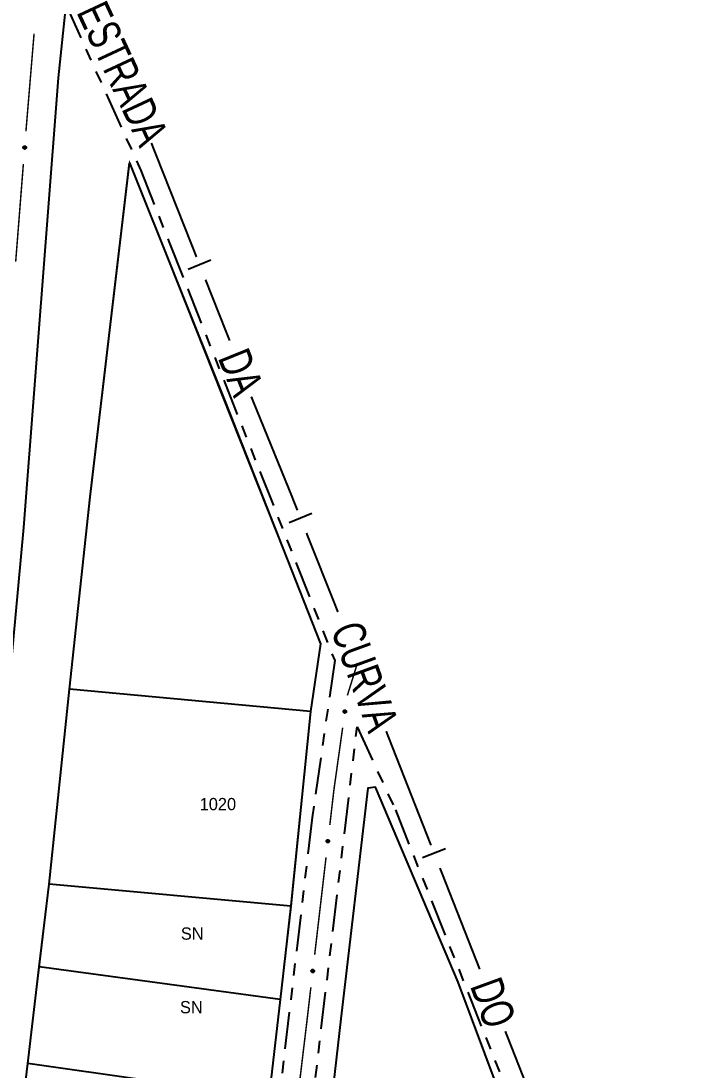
# Model space of a CAD drawing. Extents: x 205274 to 206027, y 4874968 to 4875995.
# Drawn here: x 205812.9 to 205896.8, y 4875800 to 4875928.6 of the extents above; entities that cross this region are included whole.
import ezdxf
from ezdxf.enums import TextEntityAlignment as Align

# ---------------------------------------------------------------- set-up
doc = ezdxf.new("R2010")
doc.units = 0
doc.header["$LTSCALE"] = 1.5
doc.header["$MEASUREMENT"] = 0
doc.linetypes.add('TRACO_25', pattern=[8, 3, -1, 1, -1, 1, -1])
for name, color, linetype in [('CD_MALHA_LOTES', 7, 'CONTINUOUS'), ('LM-LIM-SETORES-BAIRROS', 250, 'CONTINUOUS'), ('RU-QUADRA', 210, 'CONTINUOUS'), ('SV-EIXO-RUA-N-PAV', 6, 'CONTINUOUS'), ('SV-EIXO-RUA-PAV', 20, 'CONTINUOUS'), ('SV-RUA-NAO-PAV', 7, 'CONTINUOUS'), ('SV-RUA-PAVIM', 7, 'CONTINUOUS'), ('SV-TXT-RUA-N-PAV', 7, 'CONTINUOUS'), ('Th_NmrPort', 1, 'CONTINUOUS')]:
    doc.layers.add(name, color=color, linetype=linetype)
doc.styles.add('ARIAL', font='ARIAL.SHX')

msp = doc.modelspace()

# ---------------------------------------------------------------- linework, layer by layer
at = {"layer": 'CD_MALHA_LOTES', "linetype": 'Continuous', "flags": 128}
for points in [[(205821.349789, 4875870.335856), (205826.16969, 4875911.201137)], [(205826.16969, 4875911.201137), (205837.812088, 4875882.078649), (205849.556791, 4875852.338477)], [(205818.786484, 4875846.79552), (205821.349789, 4875870.335856)], [(205849.556791, 4875852.338477), (205848.311659, 4875844.055685)], [(205816.3195, 4875822.921877), (205818.786484, 4875846.79552)], [(205848.311659, 4875844.055685), (205818.786484, 4875846.79552)], [(205848.311659, 4875844.055685), (205845.889767, 4875820.230708)], [(205877.828883, 4875780.381328), (205866.406548, 4875810.929888), (205856.29393, 4875834.787411), (205855.341267, 4875834.662943), (205852.029254, 4875806.449811), (205849.286731, 4875782.427554)], [(205815.10646, 4875812.7959), (205816.3195, 4875822.921877)], [(205845.889767, 4875820.230708), (205816.3195, 4875822.921877)], [(205845.889767, 4875820.230708), (205844.590174, 4875808.778317)], [(205813.687026, 4875800.947023), (205815.10646, 4875812.7959)], [(205844.590174, 4875808.778317), (205815.10646, 4875812.7959)], [(205844.590174, 4875808.778317), (205843.227489, 4875796.769949)], [(205810.591867, 4875775.10985), (205813.687026, 4875800.947023)], [(205843.227489, 4875796.769949), (205813.687026, 4875800.947023)]]:
    msp.add_lwpolyline(points, dxfattribs=at)
at = {"layer": 'LM-LIM-SETORES-BAIRROS', "const_width": 0.25}
for points in [[(205828.824885, 4875913.623108), (205834.353752, 4875899.679234)], [(205835.459526, 4875896.890459), (205838.408255, 4875889.453726)], [(205838.408255, 4875889.453726), (205838.412139, 4875889.443932)], [(205841.065215, 4875882.570052), (205845.598381, 4875871.459228)], [(205845.598381, 4875871.459228), (205845.910204, 4875870.694947)], [(205845.910204, 4875870.694947), (205846.715095, 4875868.674838)], [(205847.825516, 4875865.887911), (205851.526921, 4875856.598153)], [(205851.526921, 4875856.598153), (205851.677522, 4875856.220178)], [(205857.586647, 4875841.628256), (205863.077691, 4875827.669444)], [(205864.1759, 4875824.877682), (205868.934805, 4875812.780045)], [(205868.934805, 4875812.780045), (205869.043114, 4875812.504711)], [(205872.178568, 4875804.907264), (205877.66927, 4875790.948317)]]:
    msp.add_lwpolyline(points, dxfattribs=at)
at = {"layer": 'LM-LIM-SETORES-BAIRROS'}
for points in [[(205833.327956, 4875898.196756), (205836.116731, 4875899.302529)], [(205845.691772, 4875867.190651), (205848.478699, 4875868.301073)], [(205862.047879, 4875826.189752), (205864.839642, 4875827.287961)]]:
    msp.add_lwpolyline(points, dxfattribs=at)
at = {"layer": 'RU-QUADRA', "linetype": 'Continuous', "const_width": 0.18, "flags": 128}
msp.add_lwpolyline([(205843.227489, 4875796.769949), (205844.590174, 4875808.778317), (205845.889767, 4875820.230708), (205848.311659, 4875844.055685), (205849.556791, 4875852.338477), (205826.16969, 4875911.201137), (205821.349789, 4875870.335856), (205818.786484, 4875846.79552), (205816.3195, 4875822.921877), (205815.10646, 4875812.7959), (205813.687026, 4875800.947023), (205810.591867, 4875775.10985)], dxfattribs=at)
msp.add_lwpolyline([(205836.813827, 4875679.752496), (205868.646439, 4875687.642195), (205868.936524, 4875689.859522), (205876.055476, 4875692.855502), (205881.433067, 4875695.647884), (205885.579768, 4875698.982283), (205889.018793, 4875703.946865), (205891.716138, 4875709.828291), (205893.350084, 4875716.050652), (205894.10469, 4875722.613213), (205893.539502, 4875729.405497), (205891.048174, 4875742.81111), (205877.828883, 4875780.381328), (205866.406548, 4875810.929888), (205856.29393, 4875834.787411), (205855.341267, 4875834.662943), (205852.029254, 4875806.449811), (205849.286731, 4875782.427554), (205845.243637, 4875747.01336), (205843.891172, 4875735.166866), (205842.456606, 4875722.979385), (205840.83007, 4875710.824736)], close=True, dxfattribs=at)
at = {"layer": 'SV-EIXO-RUA-N-PAV', "const_width": 0.18}
for points in [[(205852.833613, 4875846.012596), (205854.025756, 4875849.830815)], [(205854.025756, 4875849.830815), (205854.077698, 4875849.997178)], [(205851.18833, 4875834.480391), (205852.255356, 4875842.056275)], [(205850.683924, 4875830.160397), (205851.147816, 4875834.133406)], [(205851.147816, 4875834.133406), (205851.18833, 4875834.480391)], [(205848.828357, 4875814.268359), (205850.220032, 4875826.187387)], [(205847.867255, 4875806.036986), (205848.364465, 4875810.295349)], [(205846.946052, 4875798.37949), (205847.782129, 4875805.32938)], [(205847.782129, 4875805.32938), (205847.867255, 4875806.036986)]]:
    msp.add_lwpolyline(points, dxfattribs=at)
at = {"layer": 'SV-EIXO-RUA-N-PAV'}
for points in [[(205852.40525, 4875843.909805), (205852.375277, 4875843.948453), (205852.35742, 4875843.987798), (205852.351971, 4875844.0249), (205852.355705, 4875844.058942), (205852.363448, 4875844.093338), (205852.378906, 4875844.126295), (205852.404164, 4875844.159072), (205852.442722, 4875844.189411), (205852.48423, 4875844.205055), (205852.520319, 4875844.212343), (205852.55604, 4875844.210493), (205852.589328, 4875844.202411), (205852.62303, 4875844.185223), (205852.655997, 4875844.159302), (205852.685566, 4875844.119792), (205852.702808, 4875844.081099), (205852.707136, 4875844.045073), (205852.705049, 4875844.009173), (205852.696723, 4875843.974152), (205852.681363, 4875843.941889), (205852.655205, 4875843.908744), (205852.615822, 4875843.880076), (205852.577426, 4875843.862439), (205852.541471, 4875843.857606), (205852.506174, 4875843.860457), (205852.47158, 4875843.867803), (205852.437805, 4875843.881962), (205852.40525, 4875843.909805)], [(205850.325977, 4875828.043947), (205850.295098, 4875828.081874), (205850.276313, 4875828.120785), (205850.269988, 4875828.157748), (205850.272914, 4875828.191869), (205850.27984, 4875828.226439), (205850.294513, 4875828.259752), (205850.318987, 4875828.293119), (205850.356816, 4875828.324363), (205850.397941, 4875828.340986), (205850.433848, 4875828.349126), (205850.469603, 4875828.348123), (205850.503073, 4875828.340832), (205850.537173, 4875828.324447), (205850.570745, 4875828.299314), (205850.601241, 4875828.260515), (205850.619395, 4875828.222242), (205850.624575, 4875828.186329), (205850.623338, 4875828.15039), (205850.615845, 4875828.115181), (205850.601253, 4875828.082563), (205850.575887, 4875828.048807), (205850.537194, 4875828.019215), (205850.499228, 4875828.000673), (205850.463397, 4875827.99499), (205850.428042, 4875827.997004), (205850.393284, 4875828.003529), (205850.359183, 4875828.016884), (205850.325977, 4875828.043947)], [(205848.47041, 4875812.151909), (205848.43953, 4875812.189836), (205848.420746, 4875812.228748), (205848.41442, 4875812.265711), (205848.417347, 4875812.299831), (205848.424273, 4875812.334401), (205848.438945, 4875812.367715), (205848.46342, 4875812.401081), (205848.501249, 4875812.432325), (205848.542374, 4875812.448948), (205848.57828, 4875812.457089), (205848.614035, 4875812.456085), (205848.647506, 4875812.448794), (205848.681605, 4875812.432409), (205848.715177, 4875812.407276), (205848.745673, 4875812.368478), (205848.763827, 4875812.330204), (205848.769007, 4875812.294291), (205848.767771, 4875812.258352), (205848.760277, 4875812.223143), (205848.745686, 4875812.190525), (205848.72032, 4875812.156769), (205848.681627, 4875812.127177), (205848.64366, 4875812.108635), (205848.607829, 4875812.102952), (205848.572474, 4875812.104966), (205848.537717, 4875812.111491), (205848.503615, 4875812.124846), (205848.47041, 4875812.151909)]]:
    msp.add_lwpolyline(points, close=True, dxfattribs=at)
for points in [[(205852.35742, 4875843.987798), (205852.363448, 4875844.093338)], [(205852.365001, 4875843.970838), (205852.370919, 4875844.100913)], [(205852.375277, 4875843.948453), (205852.378906, 4875844.126295)], [(205852.389779, 4875843.93152), (205852.390921, 4875844.135302)], [(205852.40525, 4875843.909805), (205852.404164, 4875844.159072)], [(205852.423425, 4875843.896465), (205852.424814, 4875844.17049)], [(205852.437805, 4875843.881962), (205852.442722, 4875844.189411)], [(205852.455492, 4875843.879547), (205852.4624, 4875844.192756)], [(205852.47158, 4875843.867803), (205852.48423, 4875844.205055)], [(205852.48832, 4875843.868033), (205852.499815, 4875844.204022)], [(205852.506174, 4875843.860457), (205852.520319, 4875844.212343)], [(205852.524612, 4875843.861544), (205852.540522, 4875844.209312)], [(205852.541471, 4875843.857606), (205852.55604, 4875844.210493)], [(205852.560694, 4875843.863352), (205852.57276, 4875844.203394)], [(205852.577426, 4875843.862439), (205852.589328, 4875844.202411)], [(205852.597919, 4875843.873267), (205852.606559, 4875844.188988)], [(205852.615822, 4875843.880076), (205852.62303, 4875844.185223)], [(205852.634534, 4875843.898425), (205852.639596, 4875844.169176)], [(205852.655205, 4875843.908744), (205852.655997, 4875844.159302)], [(205852.666696, 4875843.931101), (205852.670159, 4875844.1318)], [(205852.681363, 4875843.941889), (205852.685566, 4875844.119792)], [(205852.689019, 4875843.962407), (205852.693777, 4875844.094024)], [(205852.696723, 4875843.974152), (205852.702808, 4875844.081099)], [(205850.276313, 4875828.120785), (205850.27984, 4875828.226439)], [(205850.284294, 4875828.10401), (205850.28713, 4875828.234189)], [(205850.295098, 4875828.081874), (205850.294513, 4875828.259752)], [(205850.309996, 4875828.06529), (205850.306311, 4875828.269041)], [(205850.325977, 4875828.043947), (205850.318987, 4875828.293119)], [(205850.344464, 4875828.031042), (205850.339362, 4875828.305022)], [(205850.359183, 4875828.016884), (205850.356816, 4875828.324363)], [(205850.376922, 4875828.014888), (205850.376409, 4875828.328173)], [(205850.393284, 4875828.003529), (205850.397941, 4875828.340986)], [(205850.410014, 4875828.004155), (205850.413547, 4875828.340322)], [(205850.428042, 4875827.997004), (205850.433848, 4875828.349126)], [(205850.446449, 4875827.998527), (205850.454117, 4875828.346575)], [(205850.463397, 4875827.99499), (205850.469603, 4875828.348123)], [(205850.482479, 4875828.001189), (205850.486486, 4875828.341422)], [(205850.499228, 4875828.000673), (205850.503073, 4875828.340832)], [(205850.519458, 4875828.011983), (205850.520617, 4875828.32782)], [(205850.537194, 4875828.019215), (205850.537173, 4875828.324447)], [(205850.555467, 4875828.038002), (205850.554114, 4875828.308797)], [(205850.575887, 4875828.048807), (205850.570745, 4875828.299314)], [(205850.586846, 4875828.071431), (205850.585554, 4875828.272155)], [(205850.601253, 4875828.082563), (205850.601241, 4875828.260515)], [(205850.608421, 4875828.103257), (205850.61006, 4875828.234949)], [(205850.615845, 4875828.115181), (205850.619395, 4875828.222242)], [(205848.420746, 4875812.228748), (205848.424273, 4875812.334401)], [(205848.428726, 4875812.211972), (205848.431562, 4875812.342151)], [(205848.43953, 4875812.189836), (205848.438945, 4875812.367715)], [(205848.454429, 4875812.173252), (205848.450743, 4875812.377004)], [(205848.47041, 4875812.151909), (205848.46342, 4875812.401081)], [(205848.488896, 4875812.139004), (205848.483794, 4875812.412984)], [(205848.503615, 4875812.124846), (205848.501249, 4875812.432325)], [(205848.521355, 4875812.12285), (205848.520842, 4875812.436135)], [(205848.537717, 4875812.111491), (205848.542374, 4875812.448948)], [(205848.554447, 4875812.112117), (205848.557979, 4875812.448284)], [(205848.572474, 4875812.104966), (205848.57828, 4875812.457089)], [(205848.590882, 4875812.106489), (205848.598549, 4875812.454537)], [(205848.607829, 4875812.102952), (205848.614035, 4875812.456085)], [(205848.626911, 4875812.109151), (205848.630919, 4875812.449384)], [(205848.64366, 4875812.108635), (205848.647506, 4875812.448794)], [(205848.66389, 4875812.119945), (205848.665049, 4875812.435782)], [(205848.681627, 4875812.127177), (205848.681605, 4875812.432409)], [(205848.699899, 4875812.145964), (205848.698546, 4875812.416759)], [(205848.72032, 4875812.156769), (205848.715177, 4875812.407276)], [(205848.731278, 4875812.179393), (205848.729987, 4875812.380117)], [(205848.745686, 4875812.190525), (205848.745673, 4875812.368478)], [(205848.752854, 4875812.211219), (205848.754492, 4875812.342911)], [(205848.760277, 4875812.223143), (205848.763827, 4875812.330204)]]:
    msp.add_lwpolyline(points, dxfattribs=at)
at = {"layer": 'SV-EIXO-RUA-PAV', "const_width": 0.18}
for points in [[(205814.421581, 4875926.521624), (205813.549064, 4875916.05143)], [(205814.464957, 4875927.013228), (205814.421581, 4875926.521624)], [(205813.549064, 4875916.05143), (205813.482036, 4875915.247087)], [(205813.482036, 4875915.247087), (205813.466903, 4875915.054812)], [(205813.153045, 4875911.067145), (205812.211472, 4875899.104142)]]:
    msp.add_lwpolyline(points, dxfattribs=at)
at = {"layer": 'SV-EIXO-RUA-PAV'}
msp.add_lwpolyline([(205813.430989, 4875913.195579), (205813.463276, 4875913.158842), (205813.483513, 4875913.120666), (205813.491227, 4875913.083968), (205813.489588, 4875913.049761), (205813.483969, 4875913.014955), (205813.470563, 4875912.981112), (205813.447363, 4875912.946847), (205813.410738, 4875912.9142), (205813.370268, 4875912.89604), (205813.334694, 4875912.886552), (205813.298927, 4875912.886207), (205813.265206, 4875912.892231), (205813.230513, 4875912.90732), (205813.196018, 4875912.93117), (205813.164081, 4875912.968792), (205813.144498, 4875913.006355), (205813.137968, 4875913.042047), (205813.13785, 4875913.078007), (205813.144012, 4875913.113473), (205813.157363, 4875913.146618), (205813.181439, 4875913.181305), (205813.21899, 4875913.212335), (205813.256231, 4875913.232294), (205813.291822, 4875913.239323), (205813.327228, 4875913.238643), (205813.362207, 4875913.233432), (205813.396787, 4875913.221372), (205813.430989, 4875913.195579)], close=True, dxfattribs=at)
for points in [[(205813.144012, 4875913.113473), (205813.144498, 4875913.006355)], [(205813.15098, 4875913.125669), (205813.154305, 4875912.994008)], [(205813.157363, 4875913.146618), (205813.164081, 4875912.968792)], [(205813.171341, 4875913.158285), (205813.180195, 4875912.957752)], [(205813.181439, 4875913.181305), (205813.196018, 4875912.93117)], [(205813.201438, 4875913.192872), (205813.212994, 4875912.92232)], [(205813.21899, 4875913.212335), (205813.230513, 4875912.90732)], [(205813.236441, 4875913.220229), (205813.247184, 4875912.904573)], [(205813.256231, 4875913.232294), (205813.265206, 4875912.892231)], [(205813.272987, 4875913.232409), (205813.281803, 4875912.892267)], [(205813.291822, 4875913.239323), (205813.298927, 4875912.886207)], [(205813.308891, 4875913.236427), (205813.314344, 4875912.888337)], [(205813.327228, 4875913.238643), (205813.334694, 4875912.886552)], [(205813.345512, 4875913.232176), (205813.354649, 4875912.896115)], [(205813.362207, 4875913.233432), (205813.370268, 4875912.89604)], [(205813.378985, 4875913.222698), (205813.391302, 4875912.909655)], [(205813.396787, 4875913.221372), (205813.410738, 4875912.9142)], [(205813.412029, 4875913.207778), (205813.427451, 4875912.934185)], [(205813.430989, 4875913.195579), (205813.447363, 4875912.946847)], [(205813.447763, 4875913.174853), (205813.459123, 4875912.971385)], [(205813.463276, 4875913.158842), (205813.470563, 4875912.981112)], [(205813.474906, 4875913.13713), (205813.476977, 4875913.006936)], [(205813.483513, 4875913.120666), (205813.483969, 4875913.014955)]]:
    msp.add_lwpolyline(points, dxfattribs=at)
at = {"layer": 'SV-RUA-NAO-PAV', "linetype": 'TRACO_25'}
for points in [[(205818.335184, 4875930.573148, 5.256639), (205827.527524, 4875910.265804, 5.451045), (205831.056887, 4875901.351114, 5.451045), (205833.279107, 4875895.738092, 5.451045), (205851.27958, 4875850.271353, 6.384194), (205848.512991, 4875831.082702, 6.360866), (205839.634383, 4875755.409629, 6.314208), (205834.708133, 4875710.857151, 6.135355), (205831.357707, 4875674.635622, 5.956501)], [(205835.833808, 4875675.571754, 5.956501), (205836.561439, 4875689.653962, 6.213117), (205839.733168, 4875716.352522, 6.213117), (205845.41163, 4875769.471713, 6.570824), (205854.017786, 4875842.155691, 6.51639), (205858.710946, 4875832.004046, 6.51639), (205879.014832, 4875780.937761, 6.594153), (205893.137268, 4875742.955099, 6.858545), (205895.108261, 4875735.211256, 6.858545), (205896.249948, 4875728.528906, 6.858545), (205896.758871, 4875721.648663, 6.842993), (205896.011258, 4875714.725329, 6.842993), (205894.126384, 4875707.485865, 6.842993), (205891.331125, 4875700.931437, 6.842993), (205887.826194, 4875695.293726, 6.842993), (205884.566181, 4875688.524703, 6.82744)]]:
    msp.add_polyline3d(points, dxfattribs=at)
at = {"layer": 'SV-RUA-PAVIM', "linetype": 'Continuous'}
msp.add_polyline3d([(205818.335184, 4875930.573148, 5.404387), (205817.403811, 4875921.577445, 5.536583), (205813.168519, 4875866.560592, 5.754318), (205810.939549, 4875842.167046, 5.870962), (205805.560995, 4875790.409477, 6.057592), (205801.318602, 4875750.014871, 6.057592), (205796.784919, 4875709.434803, 5.808752)], dxfattribs=at)

# ---------------------------------------------------------------- texts
at = {"layer": 'SV-TXT-RUA-N-PAV', "style": 'ARIAL', "width": 0.7}
for s, rotation, p in [('ESTRADA', 295, (205819.610775, 4875929.638053)), ('DA', 292, (205836.921248, 4875887.330861)), ('CURVA', 290, (205850.762693, 4875854.07722)), ('DO', 290, (205867.820011, 4875810.468417))]:
    msp.add_text(s, height=4, rotation=rotation, dxfattribs=at).set_placement(p)
at = {"layer": 'Th_NmrPort', "color": 1}
for s, p in [('1020', (205834.742926, 4875832.713298)), ('SN', (205832.438026, 4875816.867115)), ('SN', (205832.331359, 4875807.863601))]:
    msp.add_text(s, height=1.5, dxfattribs=at).set_placement(p, align=Align.MIDDLE_LEFT)

doc.saveas('drawing.dxf')
